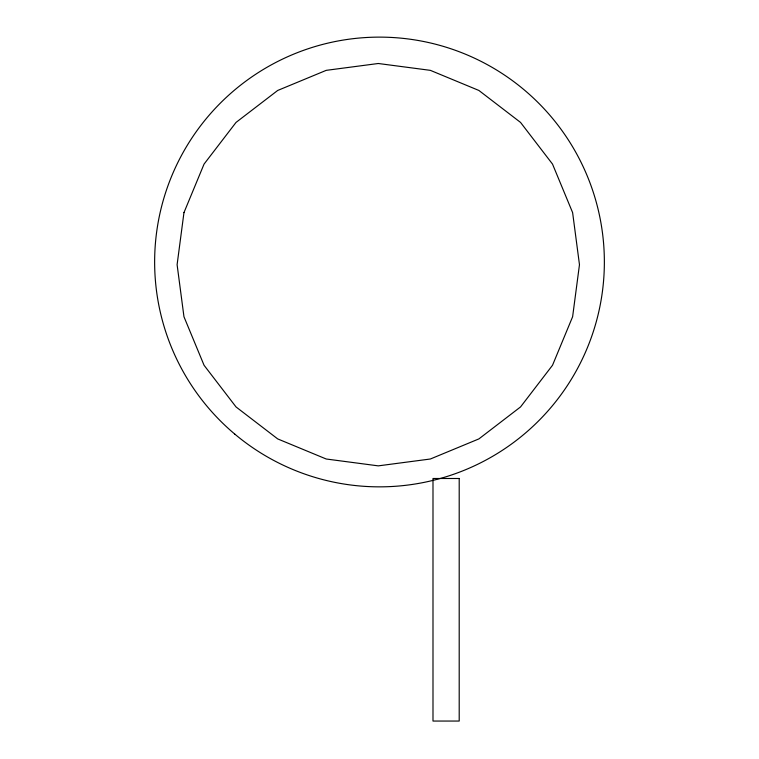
<?xml version="1.0" encoding="UTF-8"?>
<svg xmlns="http://www.w3.org/2000/svg" width="759" height="759" viewBox="0 0 759 759"><rect width="100%" height="100%" fill="white"/><g stroke="black" fill="none" stroke-linecap="round" stroke-linejoin="round"><path stroke-width="1.14" d="M183.963 212.605L177.103 264.682L183.963 316.75L204.057 365.269L236.03 406.938L277.699 438.911L326.218 459.005L378.286 465.865L430.362 459.005L478.882 438.911L520.541 406.938L552.514 365.269L572.618 316.75L579.468 264.682L572.618 212.605L552.514 164.086L520.541 122.417L478.882 90.454L430.362 70.35L378.286 63.5L326.218 70.35L277.699 90.454L236.03 122.417L204.057 164.086L183.963 212.605M459.204 478.493L432.991 478.493L432.991 721.05L459.204 721.05L459.204 478.493M234.749 434.072A224.873 224.873 0 0 0 600.9 301.304A224.873 224.873 0 0 0 302.85 50.587A224.873 224.873 0 0 0 234.749 434.072"/></g></svg>
